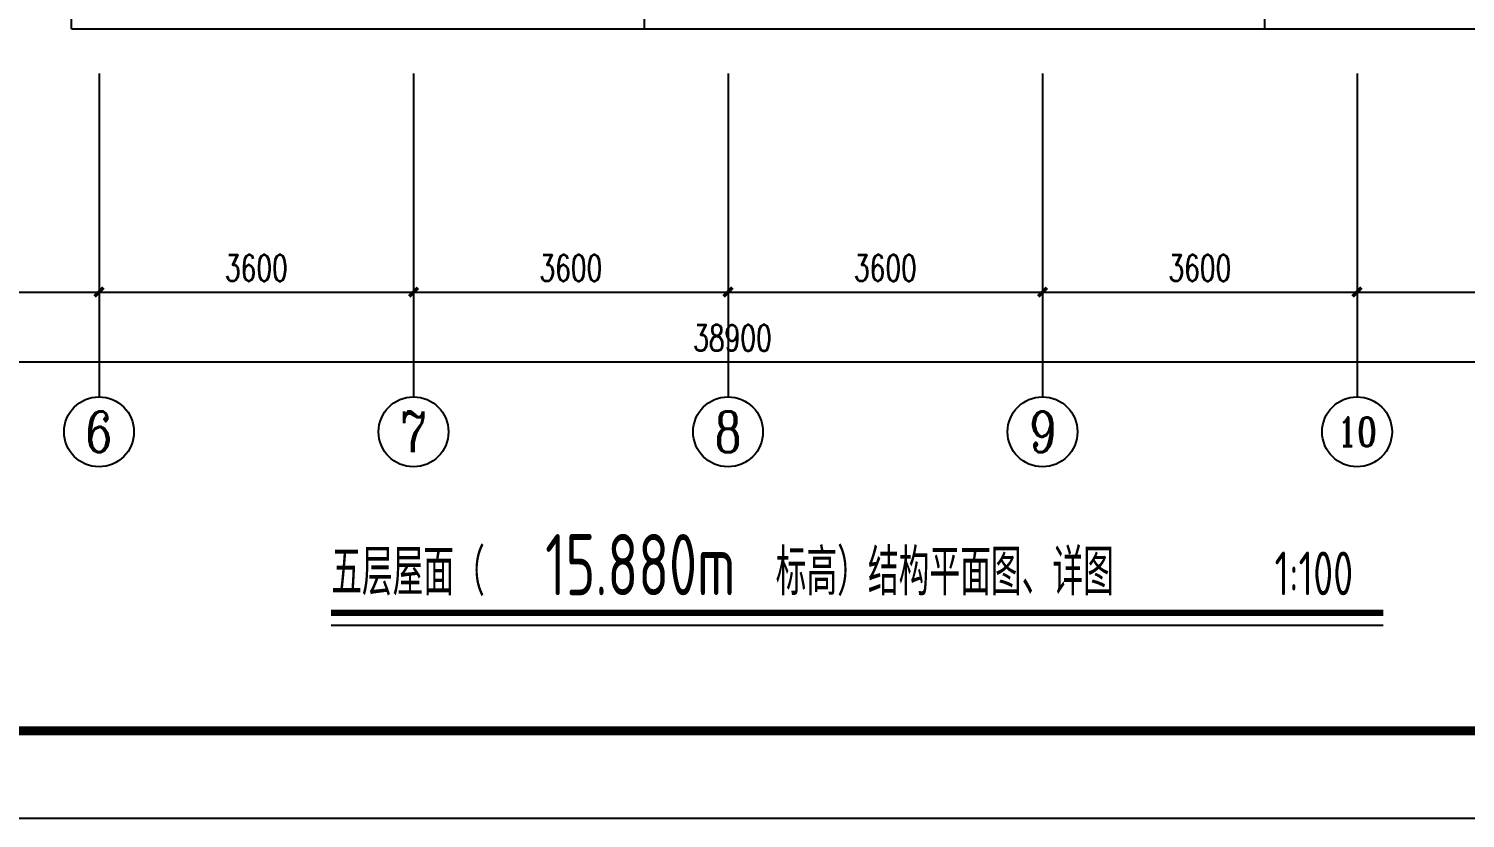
# Model space of a CAD drawing. Extents: x 1051052 to 1482120, y -981644 to -673261.
# Drawn here: x 1310853 to 1327296, y -924648 to -915619 of the extents above; entities that cross this region are included whole.
import ezdxf
from ezdxf.enums import TextEntityAlignment as Align

# ---------------------------------------------------------------- set-up
doc = ezdxf.new("R2010")
doc.units = 0
doc.header["$LTSCALE"] = 1000
doc.header["$MEASUREMENT"] = 0
for name, color, linetype in [('AXIS', 3, 'Continuous'), ('AXIS_TEXT', 7, 'Continuous'), ('DIM_SYMB', 3, 'Continuous'), ('PUB_TEXT', 7, 'Continuous'), ('TK', 142, 'Continuous'), ('填充', 8, 'Continuous')]:
    doc.layers.add(name, color=color, linetype=linetype)
doc.layers.add('TAB', color=7, linetype='Continuous', lineweight=25)
doc.styles.add('_TCH_AXIS', font='COMPLEX', dxfattribs={"bigfont": 'GBCBIG'})
doc.styles.add('_TCH_DIM_T3', font='SIMPLEX', dxfattribs={"width": 0.705882, "bigfont": 'GBCBIG'})
doc.styles.add('COMPLEX', font='COMPLEX')
doc.styles.get("Standard").update_dxf_attribs({"font": 'tssdeng.shx', "width": 0.7, "bigfont": '0hztxt.shx'})
doc.dimstyles.new('_TCH_ARCH&&100', dxfattribs={"dimtxt": 297.5, "dimasz": 100, "dimexe": 250, "dimexo": 300, "dimgap": 126.25, "dimtad": 1, "dimdec": 0, "dimzin": 0, "dimdsep": 46, "dimtxsty": '_TCH_DIM_T3', "dimblk": 'ARCHTICK', "dimcen": 0.09, "dimclrt": 7, "dimazin": 2, "dimtfac": 1, "dimtdec": 0, "dimtix": 1, "dimtmove": 2, "dimatfit": 3, "dimfxl": 0, "dimtolj": 1, "dimtzin": 0, "dimarcsym": 0})

# ---------------------------------------------------------------- blocks, each defined once
blk = doc.blocks.new('_ArchTick')
at = {"color": 0, "linetype": 'ByBlock', "const_width": 0.4}
blk.add_lwpolyline([(-0.5, -0.5), (0.5, 0.5)], dxfattribs=at)
blk = doc.blocks.new('*D240')
at = {"layer": 'AXIS', "color": 0, "lineweight": -2, "transparency": 16777216}
for p, q in [((1311658, -917130), (1311658, -918880)), ((1315258, -917130), (1315258, -918880)), ((1311658, -918630), (1315258, -918630))]:
    blk.add_line(p, q, dxfattribs=at)
at = {"layer": 'Defpoints', "color": 0, "transparency": 16777216}
for p in [(1311658, -916130), (1315258, -916130), (1315258, -918630)]:
    blk.add_point(p, dxfattribs=at)
at = {"layer": 'AXIS', "color": 0, "lineweight": -2, "transparency": 16777216, "xscale": 100, "yscale": 100, "zscale": 100, "rotation": 180}
blk.add_blockref('_ArchTick', (1311658, -918630), dxfattribs=at)
at = {"layer": 'AXIS', "color": 0, "lineweight": -2, "transparency": 16777216, "xscale": 100, "yscale": 100, "zscale": 100}
blk.add_blockref('_ArchTick', (1315258, -918630), dxfattribs=at)
at = {"layer": 'AXIS', "color": 7, "transparency": 16777216, "insert": (1313458, -918355), "char_height": 297.5, "attachment_point": 5, "style": '_TCH_DIM_T3'}
blk.add_mtext('\\A1;3600', dxfattribs=at)
blk = doc.blocks.new('*D241')
at = {"layer": 'AXIS', "color": 0, "lineweight": -2, "transparency": 16777216}
for p, q in [((1315258, -917130), (1315258, -918880)), ((1318858, -917130), (1318858, -918880)), ((1315258, -918630), (1318858, -918630))]:
    blk.add_line(p, q, dxfattribs=at)
at = {"layer": 'Defpoints', "color": 0, "transparency": 16777216}
for p in [(1315258, -916130), (1318858, -916130), (1318858, -918630)]:
    blk.add_point(p, dxfattribs=at)
at = {"layer": 'AXIS', "color": 0, "lineweight": -2, "transparency": 16777216, "xscale": 100, "yscale": 100, "zscale": 100, "rotation": 180}
blk.add_blockref('_ArchTick', (1315258, -918630), dxfattribs=at)
at = {"layer": 'AXIS', "color": 0, "lineweight": -2, "transparency": 16777216, "xscale": 100, "yscale": 100, "zscale": 100}
blk.add_blockref('_ArchTick', (1318858, -918630), dxfattribs=at)
at = {"layer": 'AXIS', "color": 7, "transparency": 16777216, "insert": (1317058, -918355), "char_height": 297.5, "attachment_point": 5, "style": '_TCH_DIM_T3'}
blk.add_mtext('\\A1;3600', dxfattribs=at)
blk = doc.blocks.new('*D242')
at = {"layer": 'AXIS', "color": 0, "lineweight": -2, "transparency": 16777216}
for p, q in [((1318858, -917130), (1318858, -918880)), ((1322458, -917130), (1322458, -918880)), ((1318858, -918630), (1322458, -918630))]:
    blk.add_line(p, q, dxfattribs=at)
at = {"layer": 'Defpoints', "color": 0, "transparency": 16777216}
for p in [(1318858, -916130), (1322458, -916130), (1322458, -918630)]:
    blk.add_point(p, dxfattribs=at)
at = {"layer": 'AXIS', "color": 0, "lineweight": -2, "transparency": 16777216, "xscale": 100, "yscale": 100, "zscale": 100, "rotation": 180}
blk.add_blockref('_ArchTick', (1318858, -918630), dxfattribs=at)
at = {"layer": 'AXIS', "color": 0, "lineweight": -2, "transparency": 16777216, "xscale": 100, "yscale": 100, "zscale": 100}
blk.add_blockref('_ArchTick', (1322458, -918630), dxfattribs=at)
at = {"layer": 'AXIS', "color": 7, "transparency": 16777216, "insert": (1320658, -918355), "char_height": 297.5, "attachment_point": 5, "style": '_TCH_DIM_T3'}
blk.add_mtext('\\A1;3600', dxfattribs=at)
blk = doc.blocks.new('*D243')
at = {"layer": 'AXIS', "color": 0, "lineweight": -2, "transparency": 16777216}
for p, q in [((1322458, -917130), (1322458, -918880)), ((1326058, -917130), (1326058, -918880)), ((1322458, -918630), (1326058, -918630))]:
    blk.add_line(p, q, dxfattribs=at)
at = {"layer": 'Defpoints', "color": 0, "transparency": 16777216}
for p in [(1322458, -916130), (1326058, -916130), (1326058, -918630)]:
    blk.add_point(p, dxfattribs=at)
at = {"layer": 'AXIS', "color": 0, "lineweight": -2, "transparency": 16777216, "xscale": 100, "yscale": 100, "zscale": 100, "rotation": 180}
blk.add_blockref('_ArchTick', (1322458, -918630), dxfattribs=at)
at = {"layer": 'AXIS', "color": 0, "lineweight": -2, "transparency": 16777216, "xscale": 100, "yscale": 100, "zscale": 100}
blk.add_blockref('_ArchTick', (1326058, -918630), dxfattribs=at)
at = {"layer": 'AXIS', "color": 7, "transparency": 16777216, "insert": (1324258, -918355), "char_height": 297.5, "attachment_point": 5, "style": '_TCH_DIM_T3'}
blk.add_mtext('\\A1;3600', dxfattribs=at)
blk = doc.blocks.new('*D244')
at = {"layer": 'AXIS', "color": 0, "lineweight": -2, "transparency": 16777216}
for p, q in [((1326058, -917130), (1326058, -918880)), ((1329658, -917130), (1329658, -918880)), ((1326058, -918630), (1329658, -918630))]:
    blk.add_line(p, q, dxfattribs=at)
at = {"layer": 'Defpoints', "color": 0, "transparency": 16777216}
for p in [(1326058, -916130), (1329658, -916130), (1329658, -918630)]:
    blk.add_point(p, dxfattribs=at)
at = {"layer": 'AXIS', "color": 0, "lineweight": -2, "transparency": 16777216, "xscale": 100, "yscale": 100, "zscale": 100, "rotation": 180}
blk.add_blockref('_ArchTick', (1326058, -918630), dxfattribs=at)
at = {"layer": 'AXIS', "color": 0, "lineweight": -2, "transparency": 16777216, "xscale": 100, "yscale": 100, "zscale": 100}
blk.add_blockref('_ArchTick', (1329658, -918630), dxfattribs=at)
at = {"layer": 'AXIS', "color": 7, "transparency": 16777216, "insert": (1327858, -918355), "char_height": 297.5, "attachment_point": 5, "style": '_TCH_DIM_T3'}
blk.add_mtext('\\A1;3600', dxfattribs=at)
blk = doc.blocks.new('*D246')
at = {"layer": 'AXIS', "color": 0, "lineweight": -2, "transparency": 16777216}
for p, q in [((1299458, -917930), (1299458, -919680)), ((1338358, -917930), (1338358, -919680)), ((1299458, -919430), (1338358, -919430))]:
    blk.add_line(p, q, dxfattribs=at)
at = {"layer": 'Defpoints', "color": 0, "transparency": 16777216}
for p in [(1299458, -916130), (1338358, -916130), (1338358, -919430)]:
    blk.add_point(p, dxfattribs=at)
at = {"layer": 'AXIS', "color": 0, "lineweight": -2, "transparency": 16777216, "xscale": 100, "yscale": 100, "zscale": 100, "rotation": 180}
blk.add_blockref('_ArchTick', (1299458, -919430), dxfattribs=at)
at = {"layer": 'AXIS', "color": 0, "lineweight": -2, "transparency": 16777216, "xscale": 100, "yscale": 100, "zscale": 100}
blk.add_blockref('_ArchTick', (1338358, -919430), dxfattribs=at)
at = {"layer": 'AXIS', "color": 7, "transparency": 16777216, "insert": (1318908, -919155), "char_height": 297.5, "attachment_point": 5, "style": '_TCH_DIM_T3'}
blk.add_mtext('\\A1;38900', dxfattribs=at)
blk = doc.blocks.new('_AXISO')
blk.add_circle((0, 0), 0.5)
at = {"layer": 'AXIS_TEXT', "style": 'COMPLEX', "width": 1.041667}
blk.add_attdef('A', text='', height=0.56, dxfattribs=at).set_placement((-0.25, -0.28), (0.25, -0.28), align=Align.FIT)
blk = doc.blocks.new('*D250')
at = {"layer": 'AXIS', "color": 0, "lineweight": -2, "transparency": 16777216}
for p, q in [((1308658, -917130), (1308658, -918880)), ((1311658, -917130), (1311658, -918880)), ((1308658, -918630), (1311658, -918630))]:
    blk.add_line(p, q, dxfattribs=at)
at = {"layer": 'Defpoints', "color": 0, "transparency": 16777216}
for p in [(1308658, -916130), (1311658, -916130), (1311658, -918630)]:
    blk.add_point(p, dxfattribs=at)
at = {"layer": 'AXIS', "color": 0, "lineweight": -2, "transparency": 16777216, "xscale": 100, "yscale": 100, "zscale": 100, "rotation": 180}
blk.add_blockref('_ArchTick', (1308658, -918630), dxfattribs=at)
at = {"layer": 'AXIS', "color": 0, "lineweight": -2, "transparency": 16777216, "xscale": 100, "yscale": 100, "zscale": 100}
blk.add_blockref('_ArchTick', (1311658, -918630), dxfattribs=at)
at = {"layer": 'AXIS', "color": 7, "transparency": 16777216, "insert": (1310158, -918355), "char_height": 297.5, "attachment_point": 5, "style": '_TCH_DIM_T3'}
blk.add_mtext('\\A1;3000', dxfattribs=at)
blk = doc.blocks.new('A2K')
at = {"layer": 'TK'}
blk.add_lwpolyline([(0, 0), (59400, 0), (59400, 42000), (0, 42000)], close=True, dxfattribs=at)
at = {"layer": 'TK', "const_width": 100}
blk.add_lwpolyline([(2500, 1000), (58400, 1000), (58400, 41000), (2500, 41000)], close=True, dxfattribs=at)

msp = doc.modelspace()

# ---------------------------------------------------------------- linework, layer by layer
at = {"layer": 'AXIS'}
for p, q in [((1311657.602, -916130.289), (1311657.602, -919828.949)), ((1315257.602, -916130.289), (1315257.602, -919828.949)), ((1318857.602, -916130.289), (1318857.602, -919828.949)), ((1322457.602, -916130.289), (1322457.602, -919828.949)), ((1326057.602, -916130.289), (1326057.602, -919828.949))]:
    msp.add_line(p, q, dxfattribs=at)
at = {"layer": 'DIM_SYMB', "const_width": 70}
msp.add_lwpolyline([(1314314.673, -922298.392), (1326357.051, -922298.392)], dxfattribs=at)
at = {"layer": 'DIM_SYMB'}
msp.add_lwpolyline([(1314314.673, -922438.392), (1326357.051, -922438.392)], dxfattribs=at)
at = {"layer": 'TAB'}
for p, q in [((1311344.242, -915618.815), (1311344.242, -904546.911)), ((1317902.609, -915618.815), (1317902.609, -904561.141)), ((1325001.715, -915618.815), (1325001.715, -904561.141)), ((1311344.242, -915618.815), (1333001.907, -915618.815))]:
    msp.add_line(p, q, dxfattribs=at)

# ---------------------------------------------------------------- block references
at = {"layer": 'AXIS'}
ref = msp.add_blockref('_AXISO', (1311657.602, -920228.949), dxfattribs=dict(at, xscale=800, yscale=800, zscale=800))
ref.add_attrib('A', '6', dxfattribs={"layer": 'AXIS_TEXT', "height": 465.948, "style": '_TCH_AXIS'}).set_placement((1311502.285, -920461.923), (1311812.918, -920461.923), align=Align.FIT)
ref = msp.add_blockref('_AXISO', (1315257.602, -920228.949), dxfattribs=dict(at, xscale=800, yscale=800, zscale=800))
ref.add_attrib('A', '7', dxfattribs={"layer": 'AXIS_TEXT', "height": 465.948, "style": '_TCH_AXIS'}).set_placement((1315102.285, -920461.923), (1315412.918, -920461.923), align=Align.FIT)
ref = msp.add_blockref('_AXISO', (1318857.602, -920228.949), dxfattribs=dict(at, xscale=800, yscale=800, zscale=800))
ref.add_attrib('A', '8', dxfattribs={"layer": 'AXIS_TEXT', "height": 465.948, "style": '_TCH_AXIS'}).set_placement((1318702.285, -920461.923), (1319012.918, -920461.923), align=Align.FIT)
ref = msp.add_blockref('_AXISO', (1322457.602, -920228.949), dxfattribs=dict(at, xscale=800, yscale=800, zscale=800))
ref.add_attrib('A', '9', dxfattribs={"layer": 'AXIS_TEXT', "height": 465.948, "style": '_TCH_AXIS'}).set_placement((1322302.285, -920461.923), (1322612.918, -920461.923), align=Align.FIT)
ref = msp.add_blockref('_AXISO', (1326057.602, -920228.949), dxfattribs=dict(at, xscale=800, yscale=800, zscale=800))
ref.add_attrib('A', '10', dxfattribs={"layer": 'AXIS_TEXT', "height": 328.4455, "style": '_TCH_AXIS'}).set_placement((1325830.818, -920393.172), (1326284.385, -920393.172), align=Align.FIT)
at = {"layer": '填充'}
msp.add_blockref('A2K', (1292358.453, -924648.121), dxfattribs=at)

# ---------------------------------------------------------------- texts
at = {"layer": 'PUB_TEXT', "color": 7, "width": 0.7}
for s, height, p in [('15.880m', 700, (1316764.673, -922097.762)), ('五层屋面（', 529.1339, (1314314.673, -922097.762)), ('标高）结构平面图、详图', 529.13386, (1319403.135, -922097.762)), ('1:100', 500, (1325112.82, -922097.762))]:
    msp.add_text(s, height=height, dxfattribs=at).set_placement(p)

# ---------------------------------------------------------------- dimensions: what is measured, and where the dimension line sits
at = {"layer": 'AXIS'}
for p1, p2, distance, picture, middle in [((1299457.602, -916130.289), (1338357.602, -916130.289), -3300, '*D246', (1318907.602, -919155.289)), ((1311657.602, -916130.289), (1315257.602, -916130.289), -2500, '*D240', (1313457.602, -918355.289)), ((1315257.602, -916130.289), (1318857.602, -916130.289), -2500, '*D241', (1317057.602, -918355.289)), ((1318857.602, -916130.289), (1322457.602, -916130.289), -2500, '*D242', (1320657.602, -918355.289)), ((1322457.602, -916130.289), (1326057.602, -916130.289), -2500, '*D243', (1324257.602, -918355.289)), ((1326057.602, -916130.289), (1329657.602, -916130.289), -2500, '*D244', (1327857.602, -918355.289))]:
    dim = msp.add_aligned_dim(p1=p1, p2=p2, distance=distance, dimstyle='_TCH_ARCH&&100', dxfattribs=at)
    dim.commit()
    dim.dimension.update_dxf_attribs({"geometry": picture, "text_midpoint": middle})
dim = msp.add_linear_dim(base=(1311657.602, -918630.289), p1=(1308657.602, -916130.289), p2=(1311657.602, -916130.289), angle=180, dimstyle='_TCH_ARCH&&100', dxfattribs=at)
dim.commit()
dim.dimension.update_dxf_attribs({"geometry": '*D250', "text_midpoint": (1310157.602, -918355.289)})

doc.saveas('drawing.dxf')
